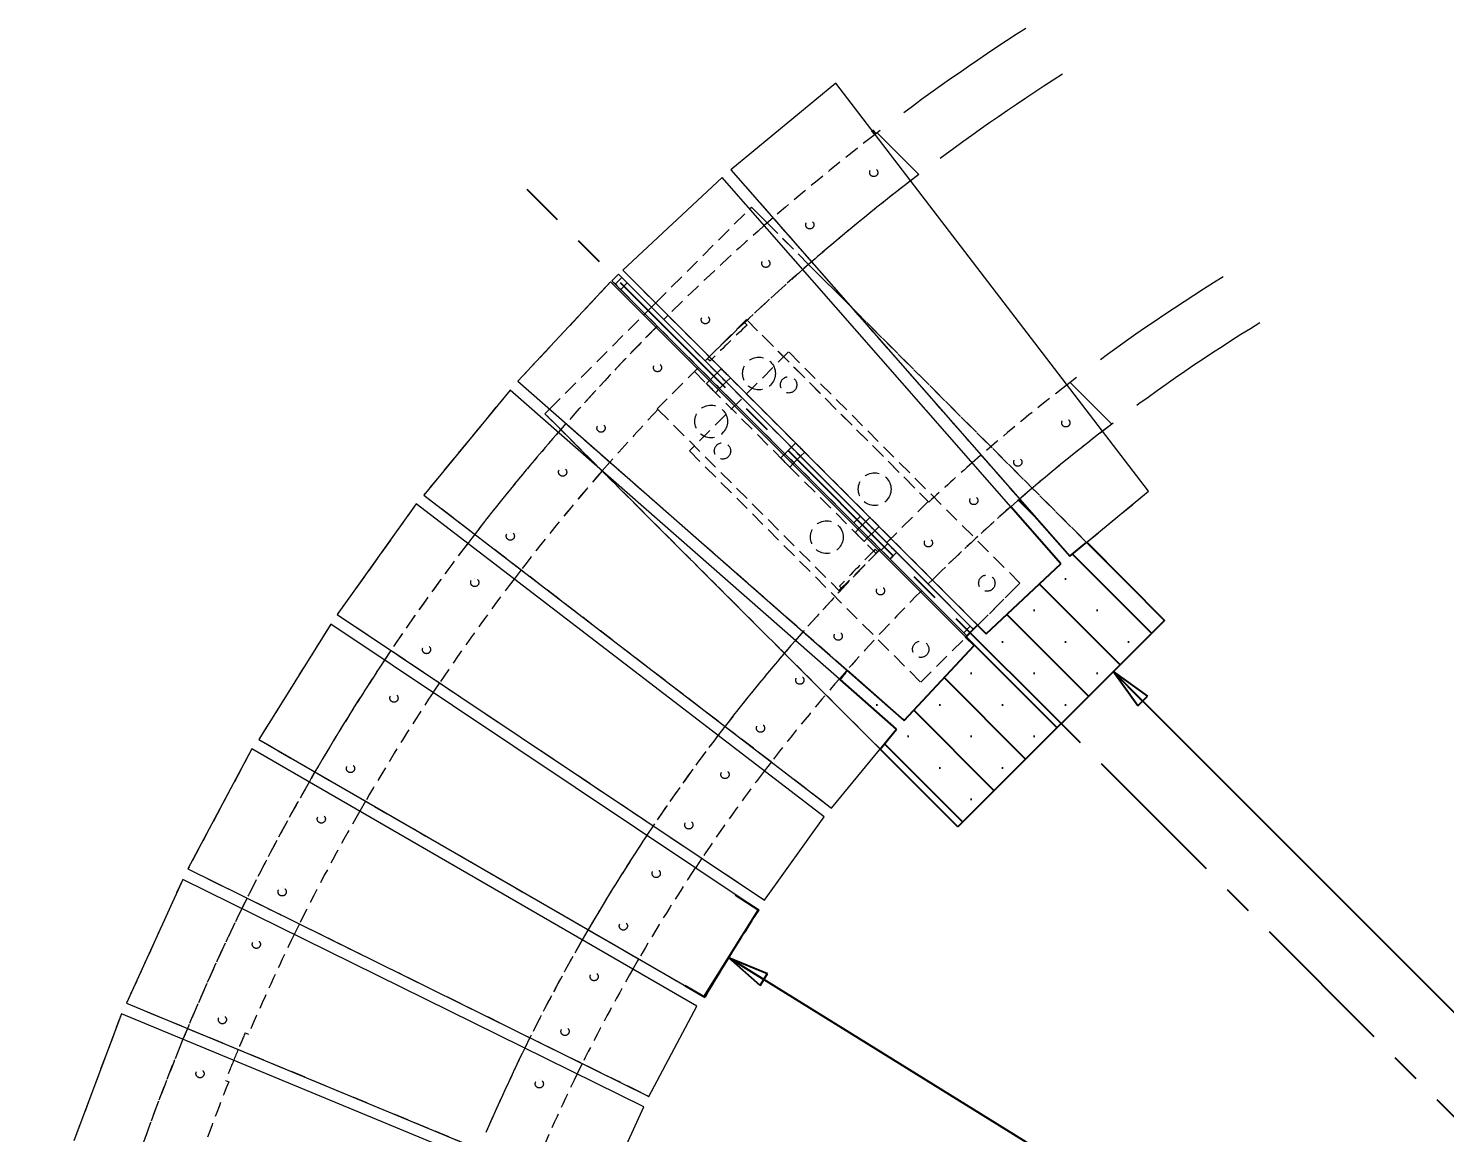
# Model space of a CAD drawing. Header units: millimetres. Extents: x 11 to 1615, y 9 to 681.
# Drawn here: x 151 to 272.2, y 173.5 to 268 of the extents above; entities that cross this region are included whole.
import ezdxf

# ---------------------------------------------------------------- set-up
doc = ezdxf.new("R2010")
doc.units = ezdxf.units.MM
for name, pattern in [('CENTER', [10.16, 6.35, -1.27, 1.27, -1.27]), ('CENTERX2', [20.32, 12.7, -2.54, 2.54, -2.54]), ('HIDDEN', [1.905, 1.27, -0.635])]:
    doc.linetypes.add(name, pattern=pattern)
doc.layers.add('HLADINA0', color=7, linetype='Continuous', lineweight=15)
doc.layers.add('HLADINA3', color=7, linetype='CENTER', lineweight=40)
doc.layers.add('HLADINA1', color=7, linetype='Continuous')
doc.styles.add('SLDTEXTSTYLE0', font='TXT', dxfattribs={"width": 0.7})
doc.dimstyles.new('SLDDIMSTYLE0', dxfattribs={"dimtxt": 3.5, "dimasz": 3.556, "dimexe": 0, "dimexo": 0.0625, "dimgap": 0.875, "dimtad": 1, "dimlfac": 10, "dimrnd": 1e-09, "dimzin": 12, "dimdsep": 46, "dimtxsty": 'SLDTEXTSTYLE0', "dimblk1": 'CLOSED', "dimblk2": 'CLOSED', "dimsah": 1, "dimcen": 0.09, "dimadec": 0, "dimazin": 3, "dimtfac": 1, "dimtofl": 0, "dimtmove": 0, "dimatfit": 3, "dimldrblk": 'CLOSED', "dimfxl": 0, "dimfrac": 2, "dimtolj": 1, "dimtzin": 12, "dimarcsym": 0})
doc.dimstyles.new('SLDDIMSTYLE5', dxfattribs={"dimtxt": 3.5, "dimasz": 3.556, "dimexe": 0, "dimexo": 0.0625, "dimgap": 0.875, "dimtad": 1, "dimdec": 4, "dimlfac": 10, "dimzin": 12, "dimdsep": 46, "dimtxsty": 'SLDTEXTSTYLE0', "dimblk1": 'CLOSED', "dimblk2": 'CLOSED', "dimsah": 1, "dimcen": 0.09, "dimazin": 3, "dimtfac": 1, "dimtofl": 0, "dimtmove": 0, "dimatfit": 3, "dimldrblk": 'CLOSED', "dimfxl": 0, "dimfrac": 2, "dimtolj": 1, "dimtzin": 12, "dimarcsym": 0})
doc.dimstyles.new('SLDDIMSTYLE6', dxfattribs={"dimtxt": 3.5, "dimasz": 3.556, "dimexe": 0, "dimexo": 0.0625, "dimgap": 0.875, "dimtad": 1, "dimdec": 0, "dimlfac": 10, "dimrnd": 1e-09, "dimzin": 12, "dimdsep": 46, "dimtxsty": 'SLDTEXTSTYLE0', "dimblk1": 'CLOSED', "dimblk2": 'CLOSED', "dimsah": 1, "dimcen": 0, "dimadec": 0, "dimazin": 3, "dimtfac": 1, "dimtofl": 0, "dimtmove": 0, "dimatfit": 3, "dimldrblk": 'CLOSED', "dimfxl": 0, "dimfrac": 2, "dimtolj": 1, "dimtzin": 12, "dimarcsym": 0})

# ---------------------------------------------------------------- blocks, each defined once
blk = doc.blocks.new('_CLOSED')
at = {"color": 0, "linetype": 'ByBlock', "lineweight": -2}
for p, q in [((-1, 0.166667), (0, 0)), ((-1, 0.166667), (-1, -0.166667)), ((0, 0), (-1, -0.166667)), ((0, 0), (-1, 0))]:
    blk.add_line(p, q, dxfattribs=at)
blk = doc.blocks.new('_D_9')
at = {"layer": 'HLADINA1'}
for p, q in [((342.49, 114.33), (243.85, 212.97)), ((338.75, 110.59), (343.2, 115.04))]:
    blk.add_line(p, q, dxfattribs=at)
at = {"layer": 'HLADINA1', "xscale": 3.556, "yscale": 3.556}
for p, rotation in [((243.85, 212.97), 135.0010193292296), ((342.49, 114.33), 315.0010193292296)]:
    blk.add_blockref('_CLOSED', p, dxfattribs=dict(at, rotation=rotation))
at = {"layer": 'HLADINA1', "insert": (289.68, 173.52), "char_height": 3.5, "attachment_point": 1, "rotation": 315.001, "style": 'SLDTEXTSTYLE0'}
blk.add_mtext('1395', dxfattribs=at)
blk = doc.blocks.new('_D_10')
at = {"layer": 'HLADINA1'}
blk.add_arc((338.04, 109.88), 55.28, 135.001, 180, dxfattribs=at)
at = {"layer": 'HLADINA1', "xscale": 3.556, "yscale": 3.556}
for p, rotation in [((298.95, 148.97), 46.84124616811626), ((282.76, 109.88), 268.1597315195509)]:
    blk.add_blockref('_CLOSED', p, dxfattribs=dict(at, rotation=rotation))
at = {"layer": 'HLADINA1', "insert": (281.06, 128.37), "char_height": 3.5, "attachment_point": 1, "rotation": 68.5079, "style": 'SLDTEXTSTYLE0'}
blk.add_mtext('45°', dxfattribs=at)
blk = doc.blocks.new('_D_11')
at = {"layer": 'HLADINA1'}
blk.add_line((210.91, 188.5), (338.04, 109.88), dxfattribs=at)
at = {"layer": 'HLADINA1', "xscale": 3.556, "yscale": 3.556, "rotation": 148.2654216860128}
blk.add_blockref('_CLOSED', (210.91, 188.5), dxfattribs=at)
at = {"layer": 'HLADINA1', "insert": (252.84, 167.87), "char_height": 3.5, "attachment_point": 1, "rotation": 328.2654, "style": 'SLDTEXTSTYLE0'}
blk.add_mtext('R1500', dxfattribs=at)

msp = doc.modelspace()

# ---------------------------------------------------------------- hatches: boundary and pattern name
at = {"layer": 'HLADINA1'}
h = msp.add_hatch(dxfattribs=at)
h.set_pattern_fill('SACNCR', color=256, scale=1.6, angle=90, style=0)
h.paths.add_polyline_path([(230.558998, 199.682335), (248.236354, 217.360319), (241.568148, 224.028287), (240.128617, 222.841973), (235.83486, 227.737889), (235.081474, 227.080305), (239.376789, 222.182614), (232.977937, 216.213463), (232.244259, 216.947115), (231.217963, 215.920818), (231.936554, 215.202227), (225.967517, 208.803269), (221.069318, 213.098875), (220.473393, 212.291416), (225.308171, 208.051429), (223.89931, 206.341787)], flags=0)

# ---------------------------------------------------------------- linework, layer by layer
at = {"color": 7, "linetype": 'Continuous', "lineweight": 15}
for p, q in [((220.095275, 263.314681), (211.116786, 255.922438)), ((220.095276, 263.314685), (211.116788, 255.922442)), ((220.095275, 263.314681), (220.095276, 263.314685)), ((246.88172, 228.407191), (220.095275, 263.314681)), ((246.881722, 228.407195), (220.095276, 263.314685)), ((223.643541, 259.070823), (223.459974, 258.929886)), ((223.643541, 259.070822), (223.459975, 258.929886)), ((223.643541, 259.070822), (223.643541, 259.070823)), ((223.643541, 259.070823), (227.210735, 255.503884)), ((211.116786, 255.922438), (211.116788, 255.922442)), ((211.116786, 255.922438), (240.128617, 222.841973)), ((210.364958, 255.263079), (201.864312, 247.325982)), ((210.36496, 255.263083), (201.864314, 247.325986)), ((210.364958, 255.263079), (210.36496, 255.263083)), ((239.376789, 222.182614), (210.364958, 255.263079)), ((239.376791, 222.182618), (210.36496, 255.263083)), ((227.210734, 255.503883), (226.503854, 254.963172)), ((227.210734, 255.503883), (227.210735, 255.503884)), ((212.730792, 252.565465), (212.88041, 252.715089)), ((212.730796, 252.565461), (212.880405, 252.715076)), ((212.730808, 252.565447), (212.880385, 252.715029)), ((212.880385, 252.715029), (212.880405, 252.715076)), ((214.234973, 251.36049), (212.880385, 252.715029)), ((212.880405, 252.715076), (212.88041, 252.715089)), ((214.235008, 251.360521), (212.880405, 252.715076)), ((212.88041, 252.715089), (214.235018, 251.36053)), ((214.735151, 251.796632), (213.982034, 251.138748)), ((214.735152, 251.796631), (213.982034, 251.138748)), ((218.031984, 248.03745), (217.278831, 247.379607)), ((221.409863, 244.185855), (217.778626, 247.816963)), ((221.40939, 244.186394), (217.778661, 247.816994)), ((217.778671, 247.817002), (221.409258, 244.186545)), ((200.823482, 246.315299), (192.886536, 237.814511)), ((231.936554, 215.202227), (200.823482, 246.315299)), ((200.823482, 246.315299), (200.823487, 246.315299)), ((231.936559, 215.202227), (200.823487, 246.315299)), ((200.930352, 246.421467), (201.496027, 246.987162)), ((200.930352, 246.421467), (200.930355, 246.421475)), ((200.930355, 246.421475), (201.496031, 246.987171)), ((201.213198, 246.138629), (201.778874, 246.704325)), ((231.053635, 216.299254), (201.213198, 246.138629)), ((201.496027, 246.987162), (201.496031, 246.987171)), ((231.619311, 216.864949), (201.778874, 246.704325)), ((201.864312, 247.325982), (201.864314, 247.325986)), ((201.864312, 247.325982), (232.977937, 216.213463)), ((205.385191, 243.098153), (202.25588, 246.227352)), ((204.324466, 244.15884), (204.678003, 244.51239)), ((204.32447, 244.158836), (204.678007, 244.512386)), ((204.324484, 244.158823), (204.678021, 244.512373)), ((203.652218, 243.486568), (203.758782, 243.593136)), ((203.652222, 243.486564), (203.758786, 243.593132)), ((203.652236, 243.486551), (203.7588, 243.593119)), ((204.819508, 242.532451), (204.713193, 242.425593)), ((205.739951, 243.45048), (205.385184, 243.098146)), ((205.385184, 243.098146), (205.385185, 243.098147)), ((205.385184, 243.098146), (208.920789, 239.562667)), ((205.739951, 243.450481), (205.385185, 243.098147)), ((208.920728, 239.562728), (228.013004, 220.471131)), ((209.275599, 239.914977), (208.920789, 239.562667)), ((209.133493, 239.774227), (209.345631, 239.562097)), ((209.133556, 239.774166), (209.345631, 239.562098)), ((209.487675, 239.702908), (209.345631, 239.562098)), ((209.487666, 239.702899), (209.345631, 239.562097)), ((209.345631, 239.562097), (209.345631, 239.562098)), ((192.886536, 237.814511), (225.967517, 208.803269)), ((240.176236, 237.724041), (239.896869, 237.509698)), ((240.176236, 237.72404), (239.896869, 237.509697)), ((240.176236, 237.72404), (240.176236, 237.724041)), ((240.176236, 237.724041), (243.743972, 234.156559)), ((240.176236, 237.72404), (243.743971, 234.156558)), ((192.22719, 237.062671), (184.835107, 228.084052)), ((225.308171, 208.051429), (192.22719, 237.062671)), ((192.22719, 237.062671), (192.227196, 237.062671)), ((225.308177, 208.051429), (192.227196, 237.062671)), ((195.20303, 235.037045), (195.600447, 235.434475)), ((195.20305, 235.037092), (195.600432, 235.434488)), ((195.203055, 235.037105), (195.600428, 235.434492)), ((195.20303, 235.037045), (195.20305, 235.037092)), ((196.557607, 233.682517), (195.20303, 235.037045)), ((195.20305, 235.037092), (195.203055, 235.037105)), ((197.01035, 234.198023), (196.351094, 233.44611)), ((243.743971, 234.156558), (242.940748, 233.542982)), ((243.743971, 234.156558), (243.743972, 234.156559)), ((200.769562, 230.901282), (200.101261, 230.138989)), ((200.769562, 230.901283), (200.110308, 230.149367)), ((184.835107, 228.084052), (219.743073, 201.298227)), ((240.128617, 222.841973), (246.88172, 228.407191)), ((246.88172, 228.407191), (246.881722, 228.407195)), ((184.186289, 227.321435), (177.42682, 217.857393)), ((219.094255, 200.53561), (184.186289, 227.321435)), ((184.186289, 227.321435), (184.186294, 227.321435)), ((219.094261, 200.53561), (184.186294, 227.321435)), ((189.201413, 224.733667), (188.592609, 223.940351)), ((223.911782, 223.440857), (223.805173, 223.333613)), ((248.236354, 217.360319), (241.568148, 224.028287)), ((248.236373, 217.360366), (241.568184, 224.028317)), ((241.568194, 224.028326), (248.236378, 217.360379)), ((232.977937, 216.213463), (239.376789, 222.182614)), ((239.376789, 222.182614), (239.376791, 222.182618)), ((193.168195, 221.689848), (192.55939, 220.896533)), ((193.168196, 221.689848), (192.559391, 220.896532)), ((228.368021, 220.823215), (228.013004, 220.471131)), ((227.44739, 219.905375), (227.340729, 219.798057)), ((227.447391, 219.905375), (227.340729, 219.798057)), ((231.9022, 216.582209), (228.013072, 220.471199)), ((176.87125, 217.025924), (170.714352, 207.159257)), ((213.455946, 192.580811), (176.87125, 217.025924)), ((176.87125, 217.025924), (176.871255, 217.025924)), ((213.455951, 192.580811), (176.871255, 217.025924)), ((177.42682, 217.857393), (214.011516, 193.412281)), ((230.558998, 199.682335), (248.236354, 217.360319)), ((248.236373, 217.360366), (248.236354, 217.360319)), ((248.236378, 217.360379), (248.236373, 217.360366)), ((231.053635, 216.299254), (231.619311, 216.864949)), ((231.2294, 215.909386), (231.336456, 216.016445)), ((231.336484, 216.016416), (231.90216, 216.582112)), ((231.90216, 216.582112), (231.9022, 216.582209)), ((231.9022, 216.582209), (232.255677, 216.935698)), ((182.028298, 214.782784), (181.472525, 213.951453)), ((225.967517, 208.803269), (231.936554, 215.202227)), ((225.967523, 208.803269), (231.936559, 215.202227)), ((231.936554, 215.202227), (231.936559, 215.202227)), ((225.967517, 208.803269), (225.967523, 208.803269)), ((210.622046, 208.297038), (210.013234, 207.503727)), ((219.743073, 201.298227), (225.308171, 208.051429)), ((219.743079, 201.298227), (225.308177, 208.051429)), ((225.308171, 208.051429), (225.308177, 208.051429)), ((170.115208, 206.350472), (164.648873, 196.085109)), ((208.220783, 184.350208), (170.115208, 206.350472)), ((170.115208, 206.350472), (170.115214, 206.350472)), ((208.220789, 184.350208), (170.115214, 206.350472)), ((170.714352, 207.159257), (208.819928, 185.158993)), ((230.558998, 199.682335), (223.899313, 206.341784)), ((214.588833, 205.253215), (213.98002, 204.459905)), ((214.588834, 205.253214), (213.980021, 204.459905)), ((179.849439, 201.885112), (179.349054, 201.019312)), ((179.84944, 201.885112), (179.349055, 201.019312)), ((219.743073, 201.298227), (219.743079, 201.298227)), ((214.011516, 193.412281), (219.094255, 200.53561)), ((214.011522, 193.412281), (219.094261, 200.53561)), ((219.094255, 200.53561), (219.094261, 200.53561)), ((164.648873, 196.085109), (204.111309, 176.624389)), ((164.206584, 195.188237), (159.390218, 184.602344)), ((203.66902, 175.727517), (164.206584, 195.188237)), ((164.206584, 195.188237), (164.20659, 195.188237)), ((203.669026, 175.727517), (164.20659, 195.188237)), ((169.705401, 193.591505), (169.262521, 192.694927)), ((214.011516, 193.412281), (214.011522, 193.412281)), ((208.819928, 185.158993), (213.455946, 192.580811)), ((208.819933, 185.158993), (213.455951, 192.580811)), ((213.455946, 192.580811), (213.455951, 192.580811)), ((159.390218, 184.602344), (200.041406, 167.764071)), ((204.111309, 176.624389), (208.220783, 184.350208)), ((204.111315, 176.624389), (208.220789, 184.350208)), ((208.220783, 184.350208), (208.220789, 184.350208)), ((208.819928, 185.158993), (208.819933, 185.158993)), ((158.957314, 183.699267), (154.877642, 172.808225)), ((199.608501, 166.860993), (158.957314, 183.699267)), ((158.957314, 183.699267), (158.957319, 183.699267)), ((199.608507, 166.860993), (158.957319, 183.699267)), ((164.607167, 182.441413), (164.223667, 181.517874)), ((193.921121, 181.649634), (193.478142, 180.753105)), ((198.40552, 179.438173), (197.962518, 178.541655)), ((198.405521, 179.438173), (197.962519, 178.541654)), ((204.111309, 176.624389), (204.111315, 176.624389)), ((200.041406, 167.764071), (203.66902, 175.727517)), ((200.041411, 167.764071), (203.669026, 175.727517)), ((203.66902, 175.727517), (203.669026, 175.727517))]:
    msp.add_line(p, q, dxfattribs=at)
at = {"color": 7, "linetype": 'HIDDEN', "lineweight": 0}
for p, q in [((211.116788, 255.922442), (240.128619, 222.841977)), ((223.028685, 255.812981), (223.028685, 255.81298)), ((223.675403, 255.545108), (223.675403, 255.545108)), ((204.678003, 244.51239), (212.730792, 252.565465)), ((204.678007, 244.512386), (212.730796, 252.565461)), ((204.678021, 244.512373), (212.730808, 252.565447)), ((217.778626, 247.816963), (214.234973, 251.36049)), ((217.778661, 247.816994), (214.235008, 251.360521)), ((214.235018, 251.36053), (217.778671, 247.817002)), ((217.552464, 251.333565), (217.552464, 251.333564)), ((218.199182, 251.065691), (218.199182, 251.065692)), ((213.787352, 248.043579), (213.787351, 248.043578)), ((214.434069, 247.775705), (214.43407, 247.775706)), ((200.823487, 246.315299), (192.886541, 237.814511)), ((201.690205, 245.661656), (202.25588, 246.227352)), ((201.864314, 247.325986), (232.977939, 216.213467)), ((223.987096, 223.365567), (201.690205, 245.661656)), ((203.758782, 243.593136), (204.324466, 244.15884)), ((203.758786, 243.593132), (204.32447, 244.158836)), ((203.7588, 243.593119), (204.324484, 244.158823)), ((221.409258, 244.186545), (241.568194, 224.028326)), ((241.568184, 224.028317), (221.40939, 244.186394)), ((241.568148, 224.028287), (221.409863, 244.185855)), ((195.600428, 235.434492), (203.652218, 243.486568)), ((195.600432, 235.434488), (203.652222, 243.486564)), ((195.600447, 235.434475), (203.652236, 243.486551)), ((204.819508, 242.532451), (223.911782, 223.440857)), ((204.819508, 242.532451), (204.81951, 242.532451)), ((204.81951, 242.532451), (223.911783, 223.440857)), ((205.385185, 243.098147), (208.920728, 239.562729)), ((224.552771, 223.931263), (205.385191, 243.098153)), ((208.613043, 243.216372), (208.613042, 243.216371)), ((208.920776, 239.562681), (212.456247, 243.098278)), ((208.920778, 239.562681), (212.456249, 243.098278)), ((209.25976, 242.948498), (209.259761, 242.948499)), ((212.296376, 242.838463), (212.296376, 242.838464)), ((212.296376, 242.838463), (212.50859, 242.626248)), ((212.456249, 243.098278), (212.456247, 243.098278)), ((212.456247, 243.098278), (228.012873, 227.542205)), ((212.456249, 243.098278), (228.012875, 227.542205)), ((212.50859, 242.626248), (212.508591, 242.626249)), ((212.514596, 243.044507), (212.514596, 243.044508)), ((212.514596, 243.044508), (228.07865, 227.480455)), ((212.514596, 243.044507), (228.078649, 227.480454)), ((216.062586, 240.340715), (207.577455, 231.855283)), ((216.062586, 240.340717), (207.577456, 231.855285)), ((216.062586, 240.340715), (216.062586, 240.340717)), ((235.861928, 220.542079), (216.062586, 240.340717)), ((235.861928, 220.542078), (216.062586, 240.340715)), ((208.355101, 238.996985), (204.81963, 235.461389)), ((208.355102, 238.996985), (204.819631, 235.461389)), ((204.83763, 239.333595), (204.837628, 239.333595)), ((208.001566, 238.643426), (208.355113, 238.996985)), ((208.355101, 238.996985), (208.355102, 238.996985)), ((208.355102, 238.996985), (208.355113, 238.996985)), ((208.355113, 238.996985), (223.911739, 223.440913)), ((208.920728, 239.562728), (208.920728, 239.562729)), ((208.920778, 239.562681), (208.920776, 239.562681)), ((208.920778, 239.562681), (208.920788, 239.562681)), ((208.920788, 239.562681), (209.274335, 239.916241)), ((208.920788, 239.562681), (224.477414, 224.006609)), ((208.920789, 239.562667), (208.92079, 239.562668)), ((208.92079, 239.562667), (228.013004, 220.471132)), ((209.133493, 239.774227), (209.133494, 239.774228)), ((209.133494, 239.774228), (209.133556, 239.774166)), ((209.274325, 239.916241), (209.274335, 239.916241)), ((209.274335, 239.916241), (224.830961, 224.360168)), ((210.299653, 238.890954), (209.946106, 238.537394)), ((212.236481, 239.021586), (212.236481, 239.021585)), ((192.886536, 237.814511), (192.886541, 237.814511)), ((192.886541, 237.814511), (225.967523, 208.803269)), ((204.837628, 238.633595), (204.83763, 238.633595)), ((208.001555, 238.643426), (223.558181, 223.087353)), ((208.001555, 238.643426), (208.001566, 238.643426)), ((208.001566, 238.643426), (223.558192, 223.087353)), ((209.380431, 237.971699), (209.026884, 237.618139)), ((209.946106, 238.537394), (209.380431, 237.971699)), ((210.158262, 237.193895), (210.723937, 237.759591)), ((210.723937, 237.759591), (211.077484, 238.11315)), ((214.823353, 237.950095), (214.823353, 237.950095)), ((215.415918, 237.780162), (215.415918, 237.780161)), ((192.227196, 237.062671), (184.835113, 228.084052)), ((209.804715, 236.840336), (210.158262, 237.193895)), ((216.709354, 237.244416), (216.709355, 237.244417)), ((204.81963, 235.461389), (204.875684, 235.405337)), ((204.81963, 235.461389), (204.819631, 235.461389)), ((204.819631, 235.461389), (204.875685, 235.405337)), ((204.875683, 235.405336), (220.440013, 219.84156)), ((204.875683, 235.405336), (204.875685, 235.405336)), ((204.875685, 235.405336), (220.440015, 219.84156)), ((209.429812, 235.782136), (209.429811, 235.782136)), ((230.559018, 199.682382), (195.20305, 235.037092)), ((195.203055, 235.037105), (230.559023, 199.682395)), ((200.010515, 234.1592), (200.010514, 234.1592)), ((239.466953, 234.390984), (239.466952, 234.390983)), ((240.113671, 234.123111), (240.113671, 234.123112)), ((223.899313, 206.341784), (196.557607, 233.682517)), ((200.010514, 233.4592), (200.010515, 233.4592)), ((209.429811, 232.982136), (209.429812, 232.982136)), ((207.577455, 231.855283), (207.577456, 231.855285)), ((207.577455, 231.855283), (227.376797, 212.056645)), ((207.577456, 231.855285), (227.376798, 212.056647)), ((209.759165, 232.123207), (209.759164, 232.123206)), ((211.0526, 231.587461), (211.052601, 231.587462)), ((215.744505, 231.607851), (215.390958, 231.254291)), ((216.31018, 232.173547), (215.744505, 231.607851)), ((216.663727, 232.527106), (216.31018, 232.173547)), ((217.088012, 231.395743), (217.441559, 231.749303)), ((196.720596, 230.394028), (196.720595, 230.394028)), ((216.168789, 230.476488), (216.522336, 230.830047)), ((216.522336, 230.830047), (217.088012, 231.395743)), ((235.357536, 231.031491), (235.357536, 231.03149)), ((236.004254, 230.763618), (236.004254, 230.763619)), ((196.720595, 229.694028), (196.720596, 229.694028)), ((184.835107, 228.084052), (184.835113, 228.084052)), ((184.835113, 228.084052), (219.743079, 201.298227)), ((222.137562, 229.120857), (222.137561, 229.120857)), ((224.724434, 228.049366), (224.724434, 228.049367)), ((240.128619, 222.841977), (246.881722, 228.407195)), ((184.186294, 227.321435), (177.426826, 217.857393)), ((228.012873, 227.542205), (224.477402, 224.006609)), ((228.012875, 227.542205), (224.477404, 224.006609)), ((228.012875, 227.542205), (228.012873, 227.542205)), ((228.078649, 227.480454), (228.07865, 227.480455)), ((231.591406, 227.742665), (231.591406, 227.742665)), ((232.238124, 227.474792), (232.238124, 227.474793)), ((219.330893, 225.881407), (219.330892, 225.881407)), ((221.64659, 225.706103), (222.212266, 226.271799)), ((224.742297, 222.610396), (221.64659, 225.706103)), ((231.336525, 216.016514), (221.64659, 225.706103)), ((222.674255, 225.809699), (222.108579, 225.244003)), ((225.307972, 223.176092), (222.212266, 226.271799)), ((228.013072, 220.471199), (222.212266, 226.271799)), ((223.027802, 226.163258), (222.674255, 225.809699)), ((192.241277, 224.917728), (192.241276, 224.917728)), ((222.108579, 225.244003), (221.755032, 224.890444)), ((222.532863, 224.11264), (222.88641, 224.4662)), ((222.88641, 224.4662), (223.452086, 225.031895)), ((223.452086, 225.031895), (223.805633, 225.385455)), ((224.477414, 224.006609), (224.830961, 224.360168)), ((224.830951, 224.360168), (224.830961, 224.360168)), ((192.241276, 224.217728), (192.241277, 224.217728)), ((220.376256, 219.905316), (223.911727, 223.440913)), ((220.376257, 219.905316), (223.911728, 223.440913)), ((223.48824, 223.440127), (223.700378, 223.227997)), ((223.48824, 223.440127), (223.488242, 223.440127)), ((223.488242, 223.440127), (223.700379, 223.227997)), ((223.558181, 223.087353), (223.558192, 223.087353)), ((223.558192, 223.087353), (223.911739, 223.440913)), ((223.805173, 223.333613), (223.700378, 223.227997)), ((223.700378, 223.227997), (223.700379, 223.227997)), ((223.911727, 223.440913), (223.911728, 223.440913)), ((223.911728, 223.440913), (223.911739, 223.440913)), ((223.911782, 223.440857), (227.44739, 219.905375)), ((223.911782, 223.440857), (223.911783, 223.440857)), ((223.911783, 223.440857), (227.447391, 219.905375)), ((223.987096, 223.365567), (224.552771, 223.931263)), ((224.477404, 224.006609), (224.477402, 224.006609)), ((224.477404, 224.006609), (224.477414, 224.006609)), ((224.742297, 222.610396), (225.307972, 223.176092)), ((224.746945, 222.605748), (225.312621, 223.171443)), ((227.70795, 224.122174), (227.707949, 224.122173)), ((228.354667, 223.8543), (228.354668, 223.854301)), ((219.330892, 223.081407), (219.330893, 223.081407)), ((232.977939, 216.213467), (239.376791, 222.182618)), ((240.128617, 222.841973), (240.128619, 222.841977)), ((189.19747, 220.950961), (189.197468, 220.950961)), ((232.386783, 220.809902), (232.386782, 220.8099)), ((189.197468, 220.250961), (189.19747, 220.250961)), ((220.376256, 219.905316), (220.376257, 219.905316)), ((220.432978, 220.272851), (220.64522, 220.060616)), ((220.432978, 220.272851), (220.43298, 220.272851)), ((220.43298, 220.272851), (220.645222, 220.060616)), ((220.440013, 219.84156), (220.440015, 219.84156)), ((220.64522, 220.060616), (220.645222, 220.060616)), ((223.932229, 220.238965), (223.932228, 220.238965)), ((223.932228, 219.538965), (223.932229, 219.538965)), ((227.44739, 219.905375), (227.447391, 219.905375)), ((228.013004, 220.471131), (228.013004, 220.471132)), ((231.9022, 216.58221), (235.861928, 220.542079)), ((232.255677, 216.935698), (235.861928, 220.542078)), ((233.680219, 220.274155), (233.680219, 220.274156)), ((235.861928, 220.542078), (235.861928, 220.542079)), ((176.871255, 217.025924), (170.714358, 207.159257)), ((177.42682, 217.857393), (177.426826, 217.857393)), ((177.426826, 217.857393), (214.011522, 193.412281)), ((230.559018, 199.682382), (248.236373, 217.360366)), ((230.559023, 199.682395), (248.236378, 217.360379)), ((220.311807, 216.355445), (220.311805, 216.355445)), ((227.376797, 212.056645), (231.2294, 215.909386)), ((227.376798, 212.056647), (231.336524, 216.016514)), ((231.336456, 216.016445), (231.9022, 216.582209)), ((231.336484, 216.016416), (231.336525, 216.016514)), ((231.336525, 216.016514), (231.9022, 216.582209)), ((232.977937, 216.213463), (232.977939, 216.213467)), ((185.067103, 215.2069), (185.067101, 215.2069)), ((220.311805, 215.655445), (220.311807, 215.655445)), ((226.730029, 215.152947), (226.730029, 215.152945)), ((228.023465, 214.6172), (228.023466, 214.617201)), ((185.067101, 214.5069), (185.067103, 214.5069)), ((217.023048, 212.589256), (217.023046, 212.589256)), ((182.28172, 211.054584), (182.281719, 211.054584)), ((217.023046, 211.889256), (217.023048, 211.889256)), ((227.376797, 212.056645), (227.376798, 212.056647)), ((182.281719, 210.354584), (182.28172, 210.354584)), ((213.663628, 208.47978), (213.663627, 208.47978)), ((213.663627, 207.77978), (213.663628, 207.77978)), ((170.115214, 206.350472), (164.648878, 196.085109)), ((170.714352, 207.159257), (170.714358, 207.159257)), ((170.714358, 207.159257), (208.819933, 185.158993)), ((178.563054, 205.035434), (178.563053, 205.035434)), ((178.563053, 204.335434), (178.563054, 204.335434)), ((210.619821, 204.513013), (210.619819, 204.513013)), ((210.619819, 203.813013), (210.619821, 203.813013)), ((176.063054, 200.705307), (176.063053, 200.705307)), ((207.519853, 200.204452), (207.519852, 200.204452)), ((176.063053, 200.005307), (176.063054, 200.005307)), ((207.519852, 199.504452), (207.519853, 199.504452)), ((230.559018, 199.682382), (230.558998, 199.682335)), ((230.559023, 199.682395), (230.559018, 199.682382)), ((164.648873, 196.085109), (164.648878, 196.085109)), ((164.648878, 196.085109), (204.111315, 176.624389)), ((204.733188, 196.052993), (204.733186, 196.052993)), ((204.733186, 195.352993), (204.733188, 195.352993)), ((164.20659, 195.188237), (159.390224, 184.602344)), ((172.70965, 194.475272), (172.709648, 194.475272)), ((172.709648, 193.775272), (172.70965, 193.775272)), ((201.919029, 191.550804), (201.919028, 191.550804)), ((201.919028, 190.850804), (201.919029, 190.850804)), ((170.50633, 189.986902), (170.506329, 189.986902)), ((170.506329, 189.286902), (170.50633, 189.286902)), ((199.419073, 187.220754), (199.419072, 187.220754)), ((199.419072, 186.520754), (199.419073, 186.520754)), ((159.390218, 184.602344), (159.390224, 184.602344)), ((159.390224, 184.602344), (200.041411, 167.764071)), ((158.957319, 183.699267), (154.877648, 172.808225)), ((167.597011, 183.537869), (167.59701, 183.537869)), ((167.59701, 182.837869), (167.597011, 182.837869)), ((169.547467, 182.055245), (169.824651, 181.940432)), ((169.547467, 182.055245), (169.547468, 182.055245)), ((169.547468, 182.055245), (169.824652, 181.940432)), ((169.824651, 181.940432), (169.824652, 181.940432)), ((196.927142, 182.532526), (196.927141, 182.532526)), ((196.927141, 181.832526), (196.927142, 181.832526)), ((165.683594, 178.918471), (165.683592, 178.918471)), ((165.683592, 178.218471), (165.683594, 178.218471)), ((167.86366, 177.990175), (168.140844, 177.875362)), ((167.86366, 177.990175), (167.863661, 177.990175)), ((167.863661, 177.990175), (168.140845, 177.875362)), ((168.140844, 177.875362), (168.140845, 177.875362)), ((194.725207, 178.043474), (194.725205, 178.043474)), ((194.725205, 177.343474), (194.725207, 177.343474))]:
    msp.add_line(p, q, dxfattribs=at)
at = {"color": 7, "linetype": 'Continuous', "lineweight": 15, "flags": 128}
for points in [[(201.213198, 246.138629), (201.158018, 246.193808), (201.104958, 246.246866), (201.056057, 246.295765), (201.013195, 246.338625), (200.97802, 246.3738), (200.951882, 246.399937), (200.935787, 246.416032), (200.930352, 246.421467)], [(201.778874, 246.704325), (201.723693, 246.759503), (201.670633, 246.812562), (201.621732, 246.861461), (201.578871, 246.904321), (201.543695, 246.939495), (201.517557, 246.965632), (201.501462, 246.981728), (201.496027, 246.987162)], [(201.496031, 246.987171), (201.51024, 246.972963), (201.552391, 246.930814), (201.621073, 246.862135), (201.713985, 246.769227), (201.828015, 246.6552), (201.959346, 246.523875), (202.103577, 246.379649), (202.25588, 246.227352)], [(232.538014, 231.497086), (232.496409, 231.46098), (231.78468, 230.839449)], [(232.538014, 231.497086), (232.496409, 231.460981), (231.78468, 230.83945)], [(235.83486, 227.737889), (235.649585, 227.576962), (235.081477, 227.080308)], [(223.911782, 223.440857), (223.885335, 223.414271), (223.858894, 223.387679), (223.832459, 223.36108), (223.80603, 223.334476), (223.805173, 223.333613)], [(217.310102, 216.395619), (217.2816, 216.363304), (216.65086, 215.643692)], [(231.336484, 216.016416), (231.331049, 216.021851), (231.314954, 216.037946), (231.288816, 216.064083), (231.25364, 216.099257), (231.210778, 216.142117), (231.161877, 216.191016), (231.108816, 216.244075), (231.053635, 216.299254)], [(231.90216, 216.582112), (231.896725, 216.587546), (231.880629, 216.603641), (231.854491, 216.629778), (231.819315, 216.664953), (231.776453, 216.707813), (231.727552, 216.756712), (231.674492, 216.80977), (231.619311, 216.864949)], [(221.069318, 213.098875), (221.007031, 213.028245), (220.410079, 212.346946)], [(221.069318, 213.098874), (221.007032, 213.028245), (220.41008, 212.346945)], [(186.185664, 212.004921), (185.705771, 211.287683), (185.629886, 211.173594)], [(186.185665, 212.00492), (185.705772, 211.287683), (185.629887, 211.173593)], [(175.51929, 204.385125), (175.237221, 203.898364), (175.018916, 203.519319)], [(204.478088, 199.782314), (203.999777, 199.067587), (203.922281, 198.951006)], [(208.635461, 197.004446), (208.110398, 196.21944), (208.079646, 196.173144)], [(208.635462, 197.004445), (208.110399, 196.21944), (208.079647, 196.173143)], [(174.18979, 191.380049), (174.136444, 191.272709), (173.746894, 190.483479)], [(174.189791, 191.380049), (174.136445, 191.272709), (173.746895, 190.483479)], [(198.902107, 190.885049), (198.873201, 190.835377), (198.401669, 190.01928)], [(203.232263, 188.385032), (203.135217, 188.218145), (202.731811, 187.519271)], [(203.232264, 188.385032), (203.135219, 188.218145), (202.731812, 187.51927)]]:
    msp.add_lwpolyline(points, dxfattribs=at)
at = {"color": 7, "linetype": 'HIDDEN', "lineweight": 0, "flags": 128}
for points in [[(200.930355, 246.421475), (200.944564, 246.407267), (200.986716, 246.365118), (201.055397, 246.296439), (201.148309, 246.203531), (201.26234, 246.089505), (201.39367, 245.95818), (201.537902, 245.813953), (201.690205, 245.661656)], [(211.077484, 238.11315), (211.064232, 238.126402), (211.025379, 238.165253), (210.963573, 238.227057), (210.883025, 238.307601), (210.789226, 238.401397), (210.688567, 238.502052), (210.587909, 238.602707), (210.49411, 238.696503), (210.413563, 238.777047), (210.351757, 238.838851), (210.312905, 238.877703), (210.299653, 238.890954), (210.312906, 238.877703), (210.351759, 238.838851), (210.413565, 238.777047), (210.494112, 238.696503), (210.587911, 238.602707), (210.68857, 238.502052), (210.789229, 238.401397), (210.883028, 238.307601), (210.963575, 238.227057), (211.02538, 238.165253), (211.064233, 238.126402), (211.077484, 238.11315)], [(210.158262, 237.193895), (210.14501, 237.207147), (210.106156, 237.245998), (210.04435, 237.307802), (209.963803, 237.388346), (209.870004, 237.482142), (209.769345, 237.582797), (209.668686, 237.683452), (209.574887, 237.777248), (209.49434, 237.857792), (209.432535, 237.919596), (209.393682, 237.958447), (209.380431, 237.971699), (209.393683, 237.958447), (209.432536, 237.919596), (209.494342, 237.857792), (209.57489, 237.777248), (209.668689, 237.683452), (209.769348, 237.582797), (209.870007, 237.482142), (209.963805, 237.388346), (210.044352, 237.307802), (210.106158, 237.245998), (210.14501, 237.207147), (210.158262, 237.193895)], [(210.158262, 237.193895), (210.14501, 237.207147), (210.106157, 237.245998), (210.044351, 237.307801), (209.963804, 237.388345), (209.870005, 237.482141), (209.769346, 237.582796), (209.668687, 237.683451), (209.574888, 237.777247), (209.494341, 237.857791), (209.432535, 237.919595), (209.393683, 237.958447), (209.380431, 237.971699), (209.393683, 237.958448), (209.432536, 237.919596), (209.494342, 237.857793), (209.574889, 237.777249), (209.668688, 237.683453), (209.769347, 237.582798), (209.870006, 237.482143), (209.963805, 237.388347), (210.044352, 237.307803), (210.106157, 237.245999), (210.14501, 237.207147), (210.158262, 237.193895)], [(210.723937, 237.759591), (210.710685, 237.772842), (210.671832, 237.811693), (210.610026, 237.873497), (210.529479, 237.954041), (210.43568, 238.047836), (210.335021, 238.148492), (210.234363, 238.249147), (210.140564, 238.342943), (210.060017, 238.423487), (209.998211, 238.485291), (209.959358, 238.524143), (209.946106, 238.537394), (209.959358, 238.524143), (209.998211, 238.485292), (210.060017, 238.423488), (210.140564, 238.342944), (210.234363, 238.249149), (210.335022, 238.148494), (210.435681, 238.047838), (210.52948, 237.954043), (210.610027, 237.873498), (210.671833, 237.811694), (210.710685, 237.772843), (210.723937, 237.759591)], [(209.804715, 236.840336), (209.791463, 236.853587), (209.752609, 236.892439), (209.690803, 236.954242), (209.610256, 237.034787), (209.516457, 237.128582), (209.415798, 237.229237), (209.315139, 237.329893), (209.22134, 237.423688), (209.140793, 237.504233), (209.078988, 237.566036), (209.040135, 237.604888), (209.026884, 237.618139), (209.040136, 237.604888), (209.078989, 237.566036), (209.140795, 237.504233), (209.221343, 237.423688), (209.315142, 237.329893), (209.415801, 237.229237), (209.516459, 237.128582), (209.610258, 237.034787), (209.690805, 236.954242), (209.752611, 236.892439), (209.791463, 236.853587), (209.804715, 236.840336)], [(216.522336, 230.830047), (216.509084, 230.843299), (216.470231, 230.88215), (216.408424, 230.943954), (216.327877, 231.024498), (216.234078, 231.118294), (216.133419, 231.218949), (216.03276, 231.319604), (215.938962, 231.4134), (215.858415, 231.493944), (215.796609, 231.555748), (215.757757, 231.5946), (215.744505, 231.607851), (215.757757, 231.5946), (215.79661, 231.555748), (215.858417, 231.493944), (215.938964, 231.4134), (216.032763, 231.319604), (216.133422, 231.218949), (216.234081, 231.118294), (216.32788, 231.024498), (216.408427, 230.943954), (216.470232, 230.88215), (216.509085, 230.843299), (216.522336, 230.830047)], [(217.088012, 231.395743), (217.07476, 231.408994), (217.035907, 231.447845), (216.974101, 231.509649), (216.893553, 231.590193), (216.799754, 231.683989), (216.699096, 231.784644), (216.598437, 231.885299), (216.504638, 231.979095), (216.424091, 232.059639), (216.362285, 232.121443), (216.323432, 232.160295), (216.31018, 232.173547), (216.323432, 232.160295), (216.362285, 232.121444), (216.424091, 232.059641), (216.504639, 231.979097), (216.598438, 231.885301), (216.699096, 231.784646), (216.799755, 231.683991), (216.893554, 231.590195), (216.974101, 231.50965), (217.035907, 231.447846), (217.07476, 231.408995), (217.088012, 231.395743)], [(217.441559, 231.749303), (217.428306, 231.762554), (217.389453, 231.801406), (217.327647, 231.863209), (217.2471, 231.943754), (217.1533, 232.037549), (217.052642, 232.138204), (216.951983, 232.23886), (216.858184, 232.332655), (216.777637, 232.4132), (216.715831, 232.475003), (216.676979, 232.513855), (216.663727, 232.527106), (216.67698, 232.513855), (216.715833, 232.475003), (216.777639, 232.4132), (216.858186, 232.332655), (216.951986, 232.23886), (217.052645, 232.138204), (217.153303, 232.037549), (217.247102, 231.943754), (217.327649, 231.863209), (217.389455, 231.801406), (217.428307, 231.762554), (217.441559, 231.749303)], [(216.168789, 230.476488), (216.155537, 230.489739), (216.116684, 230.528591), (216.054877, 230.590394), (215.97433, 230.670939), (215.880531, 230.764734), (215.779872, 230.86539), (215.679213, 230.966045), (215.585414, 231.059841), (215.504868, 231.140385), (215.443062, 231.202188), (215.404209, 231.24104), (215.390958, 231.254291), (215.40421, 231.24104), (215.443063, 231.202188), (215.50487, 231.140385), (215.585417, 231.059841), (215.679216, 230.966045), (215.779875, 230.86539), (215.880534, 230.764734), (215.974333, 230.670939), (216.054879, 230.590394), (216.116685, 230.528591), (216.155538, 230.489739), (216.168789, 230.476488)], [(223.452086, 225.031895), (223.438833, 225.045147), (223.39998, 225.083998), (223.338174, 225.145802), (223.257627, 225.226346), (223.163828, 225.320142), (223.063169, 225.420797), (222.96251, 225.521452), (222.868711, 225.615248), (222.788164, 225.695792), (222.726359, 225.757596), (222.687506, 225.796447), (222.674255, 225.809699), (222.687507, 225.796447), (222.72636, 225.757596), (222.788166, 225.695792), (222.868714, 225.615248), (222.962513, 225.521452), (223.063172, 225.420797), (223.16383, 225.320142), (223.257629, 225.226346), (223.338176, 225.145802), (223.399982, 225.083998), (223.438834, 225.045147), (223.452086, 225.031895)], [(223.452086, 225.031895), (223.438834, 225.045146), (223.399981, 225.083998), (223.338175, 225.145801), (223.257628, 225.226345), (223.163829, 225.320141), (223.06317, 225.420796), (222.962511, 225.521451), (222.868712, 225.615247), (222.788165, 225.695791), (222.726359, 225.757595), (222.687506, 225.796447), (222.674255, 225.809699), (222.687507, 225.796448), (222.72636, 225.757596), (222.788166, 225.695793), (222.868713, 225.615249), (222.962512, 225.521453), (223.063171, 225.420798), (223.163829, 225.320143), (223.257628, 225.226347), (223.338175, 225.145803), (223.399981, 225.083999), (223.438834, 225.045147), (223.452086, 225.031895)], [(223.805633, 225.385455), (223.792381, 225.398706), (223.753527, 225.437558), (223.691721, 225.499362), (223.611174, 225.579906), (223.517375, 225.673701), (223.416716, 225.774357), (223.316057, 225.875012), (223.222258, 225.968808), (223.141711, 226.049352), (223.079906, 226.111155), (223.041053, 226.150007), (223.027802, 226.163258), (223.041054, 226.150007), (223.079907, 226.111155), (223.141713, 226.049352), (223.222261, 225.968808), (223.31606, 225.875012), (223.416719, 225.774357), (223.517377, 225.673701), (223.611176, 225.579906), (223.691723, 225.499362), (223.753529, 225.437558), (223.792381, 225.398706), (223.805633, 225.385455)], [(222.532863, 224.11264), (222.519611, 224.125891), (222.480758, 224.164743), (222.418952, 224.226547), (222.338404, 224.307091), (222.244605, 224.400887), (222.143946, 224.501542), (222.043288, 224.602197), (221.949489, 224.695993), (221.868942, 224.776537), (221.807136, 224.838341), (221.768284, 224.877192), (221.755032, 224.890444), (221.768284, 224.877192), (221.807138, 224.838341), (221.868944, 224.776537), (221.949491, 224.695993), (222.04329, 224.602197), (222.143949, 224.501542), (222.244608, 224.400887), (222.338407, 224.307091), (222.418954, 224.226547), (222.480759, 224.164743), (222.519612, 224.125891), (222.532863, 224.11264)], [(222.88641, 224.4662), (222.873158, 224.479451), (222.834305, 224.518303), (222.772499, 224.580106), (222.691951, 224.660651), (222.598152, 224.754446), (222.497493, 224.855101), (222.396835, 224.955757), (222.303036, 225.049552), (222.222489, 225.130097), (222.160683, 225.1919), (222.121831, 225.230752), (222.108579, 225.244003), (222.121832, 225.230752), (222.160685, 225.1919), (222.222491, 225.130097), (222.303038, 225.049552), (222.396837, 224.955757), (222.497496, 224.855101), (222.598155, 224.754446), (222.691954, 224.660651), (222.772501, 224.580106), (222.834306, 224.518303), (222.873159, 224.479451), (222.88641, 224.4662)], [(224.742297, 222.610396), (224.744878, 222.607815), (224.72174, 222.630952), (224.673584, 222.679105), (224.601875, 222.750811), (224.508792, 222.843891), (224.397161, 222.955517), (224.270377, 223.082297), (224.13229, 223.220379), (223.987096, 223.365567)], [(225.307972, 223.176092), (225.310554, 223.17351), (225.287415, 223.196647), (225.23926, 223.2448), (225.167551, 223.316506), (225.074467, 223.409586), (224.962837, 223.521212), (224.836052, 223.647992), (224.697965, 223.786074), (224.552771, 223.931263)]]:
    msp.add_lwpolyline(points, dxfattribs=at)
at = {"color": 7, "linetype": 'HIDDEN', "lineweight": 0}
for centre, radius in [((223.352044, 255.679045), 0.35), ((223.352044, 255.679044), 0.35), ((217.875823, 251.199628), 0.35), ((217.875823, 251.199627), 0.35), ((214.11071, 247.909641), 0.35), ((214.110711, 247.909642), 0.35), ((208.936401, 243.082435), 0.35), ((208.936402, 243.082436), 0.35), ((204.837628, 238.983595), 0.35), ((204.83763, 238.983595), 0.35), ((213.529917, 238.485841), 1.4), ((213.529917, 238.48584), 1.4), ((216.062636, 237.51229), 0.7), ((216.062636, 237.512288), 0.7), ((209.429811, 234.382136), 1.4), ((209.429812, 234.382136), 1.4), ((200.010514, 233.8092), 0.35), ((200.010515, 233.8092), 0.35), ((239.790311, 234.257047), 0.35), ((239.790312, 234.257048), 0.35), ((210.405882, 231.855333), 0.7), ((210.405883, 231.855335), 0.7), ((196.720595, 230.044028), 0.35), ((196.720596, 230.044028), 0.35), ((235.680895, 230.897555), 0.35), ((235.680895, 230.897554), 0.35), ((223.430998, 228.585112), 1.4), ((223.430998, 228.585111), 1.4), ((231.914765, 227.608729), 0.35), ((231.914765, 227.608728), 0.35), ((219.330892, 224.481407), 1.4), ((219.330893, 224.481407), 1.4), ((192.241276, 224.567728), 0.35), ((192.241277, 224.567728), 0.35), ((228.031308, 223.988236), 0.35), ((228.031309, 223.988237), 0.35), ((189.197468, 220.600961), 0.35), ((189.19747, 220.600961), 0.35), ((233.0335, 220.542027), 0.7), ((233.033501, 220.542029), 0.7), ((223.932228, 219.888965), 0.35), ((223.932229, 219.888965), 0.35), ((220.311805, 216.005445), 0.35), ((220.311807, 216.005445), 0.35), ((185.067101, 214.8569), 0.35), ((185.067103, 214.8569), 0.35), ((227.376747, 214.885072), 0.7), ((227.376748, 214.885074), 0.7), ((217.023046, 212.239256), 0.35), ((217.023048, 212.239256), 0.35), ((182.281719, 210.704584), 0.35), ((182.28172, 210.704584), 0.35), ((213.663627, 208.12978), 0.35), ((213.663628, 208.12978), 0.35), ((178.563053, 204.685434), 0.35), ((178.563054, 204.685434), 0.35), ((210.619819, 204.163013), 0.35), ((210.619821, 204.163013), 0.35), ((176.063053, 200.355307), 0.35), ((176.063054, 200.355307), 0.35), ((207.519852, 199.854452), 0.35), ((207.519853, 199.854452), 0.35), ((204.733186, 195.702993), 0.35), ((204.733188, 195.702993), 0.35), ((172.709648, 194.125272), 0.35), ((172.70965, 194.125272), 0.35), ((201.919028, 191.200804), 0.35), ((201.919029, 191.200804), 0.35), ((170.506329, 189.636902), 0.35), ((170.50633, 189.636902), 0.35), ((199.419072, 186.870754), 0.35), ((199.419073, 186.870754), 0.35), ((167.59701, 183.187869), 0.35), ((167.597011, 183.187869), 0.35), ((196.927141, 182.182526), 0.35), ((196.927142, 182.182526), 0.35), ((165.683592, 178.568471), 0.35), ((165.683594, 178.568471), 0.35), ((194.725205, 177.693474), 0.35), ((194.725207, 177.693474), 0.35)]:
    msp.add_circle(centre, radius, dxfattribs=at)
for centre, radius, start, end in [((338.040477, 109.881863), 188.000013, 127.55124219, 130.98636029), ((338.040477, 109.881862), 188.000013, 127.55124192, 130.98636002), ((338.040477, 109.881863), 183.000013, 127.27397127, 134.87577452), ((338.040477, 109.881862), 183.000013, 127.55261412, 130.97912883), ((338.040477, 109.881862), 188.000013, 131.29112456, 134.72672337), ((338.040477, 109.881863), 188.000013, 131.29112483, 134.72672366), ((338.040477, 109.881862), 183.000013, 131.29222033, 134.71922471), ((338.040496, 109.88188), 188.000013, 135.12292532, 174.2578622), ((338.040415, 109.881923), 182.700013, 133.40040029, 134.71876617), ((338.040415, 109.881924), 182.700013, 133.40040029, 134.71876229), ((338.040415, 109.881924), 183.000013, 133.30905708, 133.40302327), ((338.040415, 109.881923), 183.000013, 133.30905708, 133.40302327), ((338.040495, 109.88188), 188.000013, 135.16886456, 138.60426457), ((338.040415, 109.881924), 183.000013, 134.78184659, 134.87577452), ((338.040415, 109.881924), 161.000013, 127.55966061, 130.94197405), ((338.040415, 109.881923), 161.000013, 127.55966029, 130.94197373), ((338.040495, 109.88188), 183.000013, 136.69195978, 138.60028272), ((338.040496, 109.88188), 183.000013, 136.69195978, 138.600283), ((338.040415, 109.881924), 156.000013, 127.19030541, 134.8540975), ((338.040495, 109.88188), 188.000013, 138.90902858, 142.34440005), ((338.040415, 109.881923), 156.000013, 127.56153981, 130.93206832), ((338.040415, 109.881923), 161.000013, 131.29784825, 133.07791508), ((338.040415, 109.881924), 161.000013, 131.29784857, 133.07791508), ((338.040495, 109.88188), 183.000013, 138.91337363, 142.34014868), ((338.040496, 109.88188), 183.000013, 138.91768462, 142.34014893), ((338.040415, 109.881923), 156.000013, 131.29934918, 134.67045697), ((338.040495, 109.88188), 188.000013, 142.64916414, 146.08354289), ((338.040496, 109.88188), 161.000013, 135.14336922, 156.71705045), ((338.040495, 109.88188), 161.000013, 135.19718357, 138.57982441), ((338.040495, 109.88188), 161.300013, 135.24966884, 136.812905), ((338.040496, 109.88188), 161.300013, 135.24966884, 136.812905), ((338.040496, 109.88188), 161.000013, 135.14336922, 135.25013217), ((338.040495, 109.88188), 183.000013, 142.65323967, 146.07899487), ((338.040496, 109.88188), 183.000013, 142.65323992, 146.0789951), ((338.040495, 109.88188), 161.000013, 136.81628231, 136.92310145), ((338.040496, 109.88188), 161.000013, 136.81628231, 136.92310145), ((338.040495, 109.88188), 156.000013, 135.20350358, 138.57437005), ((338.040496, 109.88188), 156.000013, 135.20350392, 138.57437037), ((338.040495, 109.88188), 161.000013, 138.93569805, 142.31830557), ((338.040495, 109.88188), 188.000013, 146.38830708, 149.82274599), ((338.040495, 109.88188), 156.000013, 138.94164994, 142.31248202), ((338.040496, 109.88188), 156.000013, 138.94165026, 142.31248231), ((338.040495, 109.88188), 183.000013, 146.39208597, 149.81790297), ((338.040496, 109.88188), 183.000013, 146.3920862, 149.81790318), ((338.040495, 109.88188), 161.000013, 142.67417932, 146.05562763), ((338.040495, 109.88188), 156.000013, 142.679762, 146.04939772), ((338.040496, 109.88188), 156.000013, 142.6797623, 146.04939799), ((338.040495, 109.88188), 188.000013, 150.12751029, 153.55977366), ((338.040495, 109.88188), 183.000013, 150.13099419, 153.5545762), ((338.040496, 109.88188), 183.000013, 150.13099439, 153.55457639), ((338.040495, 109.88188), 161.000013, 146.41150149, 149.79302005), ((338.040495, 109.88188), 156.000013, 146.41667784, 149.78638605), ((338.040496, 109.88188), 156.000013, 146.41667811, 149.78638629), ((338.040495, 109.88188), 188.000013, 153.8645381, 157.29696337), ((338.040495, 109.88188), 183.000013, 153.86766756, 156.81118037), ((338.040496, 109.88188), 183.000013, 153.86766774, 156.81118037), ((338.040495, 109.88188), 161.000013, 150.14889405, 153.52787221), ((338.040495, 109.88188), 156.000013, 150.15366631, 153.52075269), ((338.040496, 109.88188), 156.000013, 150.15366656, 153.52075291), ((338.040495, 109.88188), 183.300013, 156.81230779, 157.29175728), ((338.040496, 109.88188), 183.300013, 156.81230779, 157.29175744), ((338.040495, 109.88188), 188.000013, 157.60172796, 161.03328646), ((338.040495, 109.88188), 161.000013, 153.88374639, 156.71705045), ((338.040495, 109.88188), 183.300013, 157.60433638, 158.18768948), ((338.040496, 109.88188), 183.300013, 157.60433653, 158.18768948), ((338.040495, 109.88188), 156.000013, 153.88803314, 157.25531461), ((338.040496, 109.88188), 156.000013, 153.88803335, 157.2553148), ((338.040495, 109.88188), 183.000013, 158.18881689, 161.0273653), ((338.040496, 109.88188), 183.000013, 158.18881689, 161.02736544)]:
    msp.add_arc(centre, radius, start, end, dxfattribs=at)
at = {"color": 7, "linetype": 'Continuous', "lineweight": 15}
for centre, radius, start, end in [((338.040415, 109.881923), 183.000013, 134.78184659, 134.87577452), ((338.040495, 109.88188), 183.300013, 157.29175728, 157.60433638), ((338.040496, 109.88188), 183.300013, 157.29175744, 157.60433653)]:
    msp.add_arc(centre, radius, start, end, dxfattribs=at)
at = {"layer": 'HLADINA0', "linetype": 'CENTERX2'}
for radius, start, end in [(187.999997, 122.73879121, 127.52977649), (182.999997, 122.58076693, 127.27397745), (161.000084, 121.76811943, 127.43436084), (156.000084, 121.5512369, 127.19031701)]:
    msp.add_arc((338.040483, 109.881886), radius, start, end, dxfattribs=at)
at = {"layer": 'HLADINA1', "linetype": 'CENTERX2'}
for p, q in [((239.397676, 208.521327), (193.680377, 254.237066)), ((338.040483, 109.881886), (239.397676, 208.521327))]:
    msp.add_line(p, q, dxfattribs=at)
at = {"layer": 'HLADINA1'}
for p, q in [((235.081474, 227.080305), (235.081964, 227.080732)), ((239.376789, 222.182614), (235.081474, 227.080305)), ((235.83486, 227.737889), (240.128617, 222.841973)), ((240.128617, 222.841973), (241.580393, 224.038379)), ((241.580393, 224.038379), (248.236354, 217.360319)), ((232.977937, 216.213463), (239.376789, 222.182614)), ((248.236354, 217.360319), (230.558998, 199.682335)), ((231.217963, 215.920818), (232.244259, 216.947115)), ((231.936554, 215.202227), (231.217963, 215.920818)), ((232.244259, 216.947115), (232.977937, 216.213463)), ((225.967517, 208.803269), (231.936554, 215.202227)), ((220.473393, 212.291416), (221.069318, 213.098875)), ((225.308171, 208.051429), (220.473393, 212.291416)), ((221.069318, 213.098875), (225.967517, 208.803269)), ((223.89931, 206.341787), (225.308171, 208.051429)), ((230.558998, 199.682335), (223.89931, 206.341787)), ((211.503252, 193.88556), (213.503533, 192.549015)), ((207.184684, 186.103101), (208.881584, 185.123396))]:
    msp.add_line(p, q, dxfattribs=at)
msp.add_arc((338.040483, 109.881886), 149.476774, 146.42395243, 149.77706361, dxfattribs=at)
at = {"layer": 'HLADINA3'}
for p, q in [((223.203285, 259.264392), (223.515838, 258.972814)), ((235.081964, 227.080732), (235.081476, 227.080304)), ((235.83441, 227.737497), (235.83486, 227.737889)), ((235.834861, 227.737887), (235.83441, 227.737497))]:
    msp.add_line(p, q, dxfattribs=at)

# ---------------------------------------------------------------- dimensions: what is measured, and where the dimension line sits
at = {"layer": 'HLADINA1'}
dim = msp.add_linear_dim(base=(243.848384, 212.972193), p1=(338.040483, 109.881886), p2=(248.236354, 217.360319), angle=315.00101933, dimstyle='SLDDIMSTYLE0', dxfattribs=at)
dim.commit()
dim.dimension.update_dxf_attribs({"geometry": '_D_9', "text_midpoint": (289.710843, 167.111365), "dimtype": 160})
dim = msp.add_angular_dim_2l(base=(286.967392, 131.036543), line1=((239.397676, 208.521327), (338.040483, 109.881886)), line2=((215.697048, 109.881886), (338.040483, 109.881886)), dimstyle='SLDDIMSTYLE5', dxfattribs=at)
dim.commit()
dim.dimension.update_dxf_attribs({"geometry": '_D_10', "text_midpoint": (286.603348, 130.135313), "dimtype": 162})
dim = msp.add_radius_dim(center=(338.040483, 109.881886), mpoint=(210.911409, 188.504431), text='R1500', dimstyle='SLDDIMSTYLE6', dxfattribs=at)
dim.commit()
dim.dimension.update_dxf_attribs({"geometry": '_D_11', "text_midpoint": (255.484813, 160.938177), "dimtype": 164})

doc.saveas('drawing.dxf')
